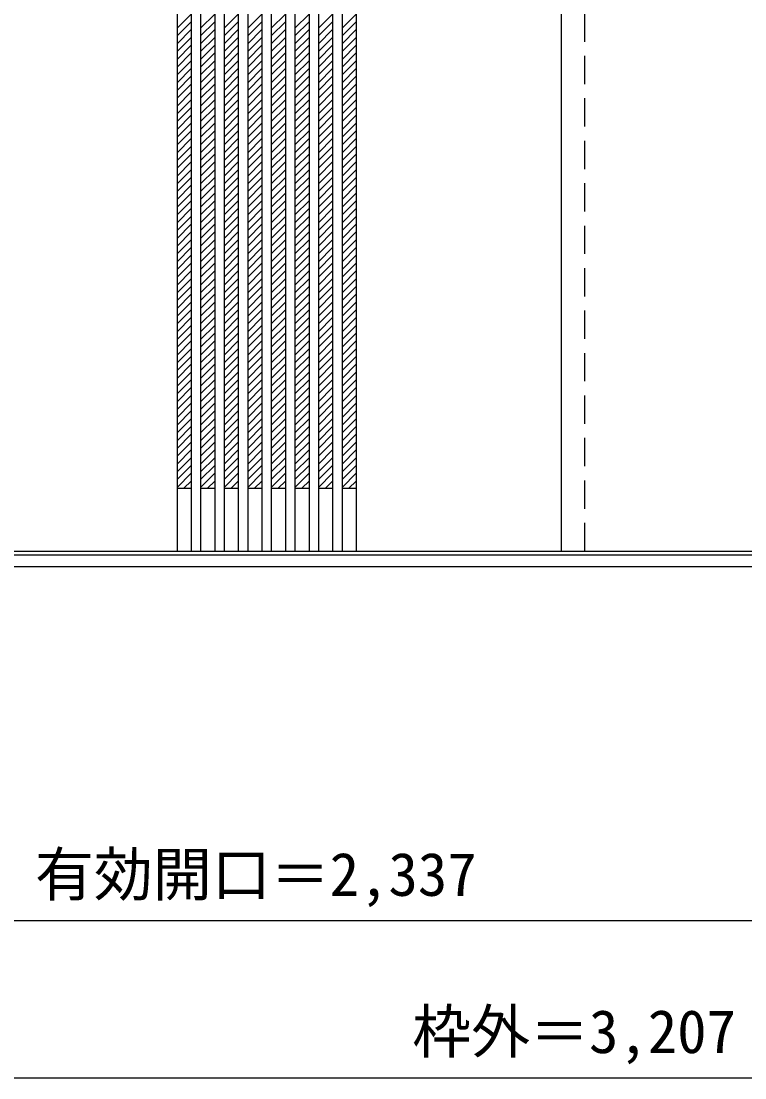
# Model space of a CAD drawing. Units: millimetres, scale not verified. Extents: x -1750 to 2009, y -1668 to 1044.
# Drawn here: x -306 to 615, y -1660 to -316 of the extents above; entities that cross this region are included whole.
import ezdxf
from ezdxf.enums import TextEntityAlignment as Align

# ---------------------------------------------------------------- set-up
doc = ezdxf.new("R2010")
doc.units = ezdxf.units.MM
doc.header["$LTSCALE"] = 30
doc.linetypes.add('DASHED1', pattern=[1.8, 1.2, -0.6])
doc.layers.add('0-0', color=4, linetype='DASHED1')
doc.layers.add('0-1_寸法', color=7, linetype='Continuous')
doc.styles.add('ＭＳ ゴシック', font='')
doc.styles.get('ＭＳ ゴシック').set_extended_font_data('MS Gothic')

msp = doc.modelspace()

# ---------------------------------------------------------------- linework, layer by layer
at = {"layer": '0-0', "color": 3, "linetype": 'Continuous'}
for p, q in [((-107.45, 992.94), (-107.45, -990.06)), ((-89.45, 992.94), (-89.45, -990.06)), ((-77.45, 992.94), (-77.45, -990.06)), ((-59.45, 992.94), (-59.45, -990.06)), ((-47.45, 992.94), (-47.45, -990.06)), ((-29.45, 992.94), (-29.45, -990.06)), ((-17.45, 992.94), (-17.45, -990.06)), ((0.55, 992.94), (0.55, -990.06)), ((12.55, 992.94), (12.55, -990.06)), ((30.55, 992.94), (30.55, -990.06)), ((42.55, 992.94), (42.55, -990.06)), ((60.55, 992.94), (60.55, -990.06)), ((72.55, 992.94), (72.55, -990.06)), ((90.55, 992.94), (90.55, -990.06)), ((102.55, 992.94), (102.55, -990.06)), ((120.55, 992.94), (120.55, -990.06)), ((381.55, 992.94), (381.55, -990.06)), ((-1175.45, -990.06), (1191.55, -990.06)), ((1971.55, -995.06), (-1175.45, -995.06)), ((2001.55, -1010.06), (-1205.45, -1010.06))]:
    msp.add_line(p, q, dxfattribs=at)
at = {"layer": '0-0'}
for p, q in [((411.55, -990.06), (411.55, 992.94)), ((-107.45, -324.89), (-89.45, -306.89)), ((-77.45, -324.89), (-59.45, -306.89)), ((-47.45, -324.89), (-29.45, -306.89)), ((-17.45, -324.89), (0.55, -306.89)), ((12.55, -324.89), (30.55, -306.89)), ((42.55, -324.89), (60.55, -306.89)), ((72.55, -324.89), (90.55, -306.89)), ((102.55, -324.89), (120.55, -306.89)), ((-107.45, -334.79), (-89.45, -316.79)), ((-77.45, -334.79), (-59.45, -316.79)), ((-47.45, -334.79), (-29.45, -316.79)), ((-17.45, -334.79), (0.55, -316.79)), ((12.55, -334.79), (30.55, -316.79)), ((42.55, -334.79), (60.55, -316.79)), ((72.55, -334.79), (90.55, -316.79)), ((102.55, -334.79), (120.55, -316.79)), ((-107.45, -344.69), (-89.45, -326.69)), ((-77.45, -344.69), (-59.45, -326.69)), ((-47.45, -344.69), (-29.45, -326.69)), ((-17.45, -344.69), (0.55, -326.69)), ((12.55, -344.69), (30.55, -326.69)), ((42.55, -344.69), (60.55, -326.69)), ((72.55, -344.69), (90.55, -326.69)), ((102.55, -344.69), (120.55, -326.69)), ((-107.45, -354.59), (-89.45, -336.59)), ((-107.45, -364.49), (-89.45, -346.49)), ((-77.45, -354.59), (-59.45, -336.59)), ((-77.45, -364.49), (-59.45, -346.49)), ((-47.45, -354.59), (-29.45, -336.59)), ((-47.45, -364.49), (-29.45, -346.49)), ((-17.45, -354.59), (0.55, -336.59)), ((-17.45, -364.49), (0.55, -346.49)), ((12.55, -354.59), (30.55, -336.59)), ((12.55, -364.49), (30.55, -346.49)), ((42.55, -354.59), (60.55, -336.59)), ((42.55, -364.49), (60.55, -346.49)), ((72.55, -354.59), (90.55, -336.59)), ((72.55, -364.49), (90.55, -346.49)), ((102.55, -354.59), (120.55, -336.59)), ((102.55, -364.49), (120.55, -346.49)), ((-107.45, -374.39), (-89.45, -356.39)), ((-77.45, -374.39), (-59.45, -356.39)), ((-47.45, -374.39), (-29.45, -356.39)), ((-17.45, -374.39), (0.55, -356.39)), ((12.55, -374.39), (30.55, -356.39)), ((42.55, -374.39), (60.55, -356.39)), ((72.55, -374.39), (90.55, -356.39)), ((102.55, -374.39), (120.55, -356.39)), ((-107.45, -384.29), (-89.45, -366.29)), ((-107.45, -394.19), (-89.45, -376.19)), ((-77.45, -384.29), (-59.45, -366.29)), ((-77.45, -394.19), (-59.45, -376.19)), ((-47.45, -384.29), (-29.45, -366.29)), ((-47.45, -394.19), (-29.45, -376.19)), ((-17.45, -384.29), (0.55, -366.29)), ((-17.45, -394.19), (0.55, -376.19)), ((12.55, -384.29), (30.55, -366.29)), ((12.55, -394.19), (30.55, -376.19)), ((42.55, -384.29), (60.55, -366.29)), ((42.55, -394.19), (60.55, -376.19)), ((72.55, -384.29), (90.55, -366.29)), ((72.55, -394.19), (90.55, -376.19)), ((102.55, -384.29), (120.55, -366.29)), ((102.55, -394.19), (120.55, -376.19)), ((-107.45, -404.09), (-89.45, -386.09)), ((-77.45, -404.09), (-59.45, -386.09)), ((-47.45, -404.09), (-29.45, -386.09)), ((-17.45, -404.09), (0.55, -386.09)), ((12.55, -404.09), (30.55, -386.09)), ((42.55, -404.09), (60.55, -386.09)), ((72.55, -404.09), (90.55, -386.09)), ((102.55, -404.09), (120.55, -386.09)), ((-107.45, -413.99), (-89.45, -395.99)), ((-77.45, -413.99), (-59.45, -395.99)), ((-47.45, -413.99), (-29.45, -395.99)), ((-17.45, -413.99), (0.55, -395.99)), ((12.55, -413.99), (30.55, -395.99)), ((42.55, -413.99), (60.55, -395.99)), ((72.55, -413.99), (90.55, -395.99)), ((102.55, -413.99), (120.55, -395.99)), ((-107.45, -423.89), (-89.45, -405.89)), ((-107.45, -433.79), (-89.45, -415.79)), ((-77.45, -423.89), (-59.45, -405.89)), ((-77.45, -433.79), (-59.45, -415.79)), ((-47.45, -423.89), (-29.45, -405.89)), ((-47.45, -433.79), (-29.45, -415.79)), ((-17.45, -423.89), (0.55, -405.89)), ((-17.45, -433.79), (0.55, -415.79)), ((12.55, -423.89), (30.55, -405.89)), ((12.55, -433.79), (30.55, -415.79)), ((42.55, -423.89), (60.55, -405.89)), ((42.55, -433.79), (60.55, -415.79)), ((72.55, -423.89), (90.55, -405.89)), ((72.55, -433.79), (90.55, -415.79)), ((102.55, -423.89), (120.55, -405.89)), ((102.55, -433.79), (120.55, -415.79)), ((-107.45, -443.69), (-89.45, -425.69)), ((-77.45, -443.69), (-59.45, -425.69)), ((-47.45, -443.69), (-29.45, -425.69)), ((-17.45, -443.69), (0.55, -425.69)), ((12.55, -443.69), (30.55, -425.69)), ((42.55, -443.69), (60.55, -425.69)), ((72.55, -443.69), (90.55, -425.69)), ((102.55, -443.69), (120.55, -425.69)), ((-107.45, -453.59), (-89.45, -435.59)), ((-77.45, -453.59), (-59.45, -435.59)), ((-47.45, -453.59), (-29.45, -435.59)), ((-17.45, -453.59), (0.55, -435.59)), ((12.55, -453.59), (30.55, -435.59)), ((42.55, -453.59), (60.55, -435.59)), ((72.55, -453.59), (90.55, -435.59)), ((102.55, -453.59), (120.55, -435.59)), ((-107.45, -463.49), (-89.45, -445.49)), ((-107.45, -473.39), (-89.45, -455.39)), ((-77.45, -463.49), (-59.45, -445.49)), ((-77.45, -473.39), (-59.45, -455.39)), ((-47.45, -463.49), (-29.45, -445.49)), ((-47.45, -473.39), (-29.45, -455.39)), ((-17.45, -463.49), (0.55, -445.49)), ((-17.45, -473.39), (0.55, -455.39)), ((12.55, -463.49), (30.55, -445.49)), ((12.55, -473.39), (30.55, -455.39)), ((42.55, -463.49), (60.55, -445.49)), ((42.55, -473.39), (60.55, -455.39)), ((72.55, -463.49), (90.55, -445.49)), ((72.55, -473.39), (90.55, -455.39)), ((102.55, -463.49), (120.55, -445.49)), ((102.55, -473.39), (120.55, -455.39)), ((-107.45, -483.29), (-89.45, -465.29)), ((-77.45, -483.29), (-59.45, -465.29)), ((-47.45, -483.29), (-29.45, -465.29)), ((-17.45, -483.29), (0.55, -465.29)), ((12.55, -483.29), (30.55, -465.29)), ((42.55, -483.29), (60.55, -465.29)), ((72.55, -483.29), (90.55, -465.29)), ((102.55, -483.29), (120.55, -465.29)), ((-107.45, -493.19), (-89.45, -475.19)), ((-77.45, -493.19), (-59.45, -475.19)), ((-47.45, -493.19), (-29.45, -475.19)), ((-17.45, -493.19), (0.55, -475.19)), ((12.55, -493.19), (30.55, -475.19)), ((42.55, -493.19), (60.55, -475.19)), ((72.55, -493.19), (90.55, -475.19)), ((102.55, -493.19), (120.55, -475.19)), ((-107.45, -503.09), (-89.45, -485.09)), ((-107.45, -512.98), (-89.45, -494.98)), ((-77.45, -503.09), (-59.45, -485.09)), ((-77.45, -512.98), (-59.45, -494.98)), ((-47.45, -503.09), (-29.45, -485.09)), ((-47.45, -512.98), (-29.45, -494.98)), ((-17.45, -503.09), (0.55, -485.09)), ((-17.45, -512.98), (0.55, -494.98)), ((12.55, -503.09), (30.55, -485.09)), ((12.55, -512.98), (30.55, -494.98)), ((42.55, -503.09), (60.55, -485.09)), ((42.55, -512.98), (60.55, -494.98)), ((72.55, -503.09), (90.55, -485.09)), ((72.55, -512.98), (90.55, -494.98)), ((102.55, -503.09), (120.55, -485.09)), ((102.55, -512.98), (120.55, -494.98)), ((-107.45, -522.88), (-89.45, -504.88)), ((-77.45, -522.88), (-59.45, -504.88)), ((-47.45, -522.88), (-29.45, -504.88)), ((-17.45, -522.88), (0.55, -504.88)), ((12.55, -522.88), (30.55, -504.88)), ((42.55, -522.88), (60.55, -504.88)), ((72.55, -522.88), (90.55, -504.88)), ((102.55, -522.88), (120.55, -504.88)), ((-107.45, -532.78), (-89.45, -514.78)), ((-77.45, -532.78), (-59.45, -514.78)), ((-47.45, -532.78), (-29.45, -514.78)), ((-17.45, -532.78), (0.55, -514.78)), ((12.55, -532.78), (30.55, -514.78)), ((42.55, -532.78), (60.55, -514.78)), ((72.55, -532.78), (90.55, -514.78)), ((102.55, -532.78), (120.55, -514.78)), ((-107.45, -542.68), (-89.45, -524.68)), ((-107.45, -552.58), (-89.45, -534.58)), ((-77.45, -542.68), (-59.45, -524.68)), ((-77.45, -552.58), (-59.45, -534.58)), ((-47.45, -542.68), (-29.45, -524.68)), ((-47.45, -552.58), (-29.45, -534.58)), ((-17.45, -542.68), (0.55, -524.68)), ((-17.45, -552.58), (0.55, -534.58)), ((12.55, -542.68), (30.55, -524.68)), ((12.55, -552.58), (30.55, -534.58)), ((42.55, -542.68), (60.55, -524.68)), ((42.55, -552.58), (60.55, -534.58)), ((72.55, -542.68), (90.55, -524.68)), ((72.55, -552.58), (90.55, -534.58)), ((102.55, -542.68), (120.55, -524.68)), ((102.55, -552.58), (120.55, -534.58)), ((-107.45, -562.48), (-89.45, -544.48)), ((-77.45, -562.48), (-59.45, -544.48)), ((-47.45, -562.48), (-29.45, -544.48)), ((-17.45, -562.48), (0.55, -544.48)), ((12.55, -562.48), (30.55, -544.48)), ((42.55, -562.48), (60.55, -544.48)), ((72.55, -562.48), (90.55, -544.48)), ((102.55, -562.48), (120.55, -544.48)), ((-107.45, -572.38), (-89.45, -554.38)), ((-107.45, -582.28), (-89.45, -564.28)), ((-77.45, -572.38), (-59.45, -554.38)), ((-77.45, -582.28), (-59.45, -564.28)), ((-47.45, -572.38), (-29.45, -554.38)), ((-47.45, -582.28), (-29.45, -564.28)), ((-17.45, -572.38), (0.55, -554.38)), ((-17.45, -582.28), (0.55, -564.28)), ((12.55, -572.38), (30.55, -554.38)), ((12.55, -582.28), (30.55, -564.28)), ((42.55, -572.38), (60.55, -554.38)), ((42.55, -582.28), (60.55, -564.28)), ((72.55, -572.38), (90.55, -554.38)), ((72.55, -582.28), (90.55, -564.28)), ((102.55, -572.38), (120.55, -554.38)), ((102.55, -582.28), (120.55, -564.28)), ((-107.45, -592.18), (-89.45, -574.18)), ((-77.45, -592.18), (-59.45, -574.18)), ((-47.45, -592.18), (-29.45, -574.18)), ((-17.45, -592.18), (0.55, -574.18)), ((12.55, -592.18), (30.55, -574.18)), ((42.55, -592.18), (60.55, -574.18)), ((72.55, -592.18), (90.55, -574.18)), ((102.55, -592.18), (120.55, -574.18)), ((-107.45, -602.08), (-89.45, -584.08)), ((-77.45, -602.08), (-59.45, -584.08)), ((-47.45, -602.08), (-29.45, -584.08)), ((-17.45, -602.08), (0.55, -584.08)), ((12.55, -602.08), (30.55, -584.08)), ((42.55, -602.08), (60.55, -584.08)), ((72.55, -602.08), (90.55, -584.08)), ((102.55, -602.08), (120.55, -584.08)), ((-107.45, -611.98), (-89.45, -593.98)), ((-107.45, -621.88), (-89.45, -603.88)), ((-77.45, -611.98), (-59.45, -593.98)), ((-77.45, -621.88), (-59.45, -603.88)), ((-47.45, -611.98), (-29.45, -593.98)), ((-47.45, -621.88), (-29.45, -603.88)), ((-17.45, -611.98), (0.55, -593.98)), ((-17.45, -621.88), (0.55, -603.88)), ((12.55, -611.98), (30.55, -593.98)), ((12.55, -621.88), (30.55, -603.88)), ((42.55, -611.98), (60.55, -593.98)), ((42.55, -621.88), (60.55, -603.88)), ((72.55, -611.98), (90.55, -593.98)), ((72.55, -621.88), (90.55, -603.88)), ((102.55, -611.98), (120.55, -593.98)), ((102.55, -621.88), (120.55, -603.88)), ((-107.45, -631.78), (-89.45, -613.78)), ((-77.45, -631.78), (-59.45, -613.78)), ((-47.45, -631.78), (-29.45, -613.78)), ((-17.45, -631.78), (0.55, -613.78)), ((12.55, -631.78), (30.55, -613.78)), ((42.55, -631.78), (60.55, -613.78)), ((72.55, -631.78), (90.55, -613.78)), ((102.55, -631.78), (120.55, -613.78)), ((-107.45, -641.68), (-89.45, -623.68)), ((-77.45, -641.68), (-59.45, -623.68)), ((-47.45, -641.68), (-29.45, -623.68)), ((-17.45, -641.68), (0.55, -623.68)), ((12.55, -641.68), (30.55, -623.68)), ((42.55, -641.68), (60.55, -623.68)), ((72.55, -641.68), (90.55, -623.68)), ((102.55, -641.68), (120.55, -623.68)), ((-107.45, -651.58), (-89.45, -633.58)), ((-107.45, -661.48), (-89.45, -643.48)), ((-77.45, -651.58), (-59.45, -633.58)), ((-77.45, -661.48), (-59.45, -643.48)), ((-47.45, -651.58), (-29.45, -633.58)), ((-47.45, -661.48), (-29.45, -643.48)), ((-17.45, -651.58), (0.55, -633.58)), ((-17.45, -661.48), (0.55, -643.48)), ((12.55, -651.58), (30.55, -633.58)), ((12.55, -661.48), (30.55, -643.48)), ((42.55, -651.58), (60.55, -633.58)), ((42.55, -661.48), (60.55, -643.48)), ((72.55, -651.58), (90.55, -633.58)), ((72.55, -661.48), (90.55, -643.48)), ((102.55, -651.58), (120.55, -633.58)), ((102.55, -661.48), (120.55, -643.48)), ((-107.45, -671.38), (-89.45, -653.38)), ((-77.45, -671.38), (-59.45, -653.38)), ((-47.45, -671.38), (-29.45, -653.38)), ((-17.45, -671.38), (0.55, -653.38)), ((12.55, -671.38), (30.55, -653.38)), ((42.55, -671.38), (60.55, -653.38)), ((72.55, -671.38), (90.55, -653.38)), ((102.55, -671.38), (120.55, -653.38)), ((-107.45, -681.28), (-89.45, -663.28)), ((-77.45, -681.28), (-59.45, -663.28)), ((-47.45, -681.28), (-29.45, -663.28)), ((-17.45, -681.28), (0.55, -663.28)), ((12.55, -681.28), (30.55, -663.28)), ((42.55, -681.28), (60.55, -663.28)), ((72.55, -681.28), (90.55, -663.28)), ((102.55, -681.28), (120.55, -663.28)), ((-107.45, -691.18), (-89.45, -673.18)), ((-107.45, -701.08), (-89.45, -683.08)), ((-77.45, -691.18), (-59.45, -673.18)), ((-77.45, -701.08), (-59.45, -683.08)), ((-47.45, -691.18), (-29.45, -673.18)), ((-47.45, -701.08), (-29.45, -683.08)), ((-17.45, -691.18), (0.55, -673.18)), ((-17.45, -701.08), (0.55, -683.08)), ((12.55, -691.18), (30.55, -673.18)), ((12.55, -701.08), (30.55, -683.08)), ((42.55, -691.18), (60.55, -673.18)), ((42.55, -701.08), (60.55, -683.08)), ((72.55, -691.18), (90.55, -673.18)), ((72.55, -701.08), (90.55, -683.08)), ((102.55, -691.18), (120.55, -673.18)), ((102.55, -701.08), (120.55, -683.08)), ((-107.45, -710.97), (-89.45, -692.97)), ((-77.45, -710.97), (-59.45, -692.97)), ((-47.45, -710.97), (-29.45, -692.97)), ((-17.45, -710.97), (0.55, -692.97)), ((12.55, -710.97), (30.55, -692.97)), ((42.55, -710.97), (60.55, -692.97)), ((72.55, -710.97), (90.55, -692.97)), ((102.55, -710.97), (120.55, -692.97)), ((-107.45, -720.87), (-89.45, -702.87)), ((-77.45, -720.87), (-59.45, -702.87)), ((-47.45, -720.87), (-29.45, -702.87)), ((-17.45, -720.87), (0.55, -702.87)), ((12.55, -720.87), (30.55, -702.87)), ((42.55, -720.87), (60.55, -702.87)), ((72.55, -720.87), (90.55, -702.87)), ((102.55, -720.87), (120.55, -702.87)), ((-107.45, -730.77), (-89.45, -712.77)), ((-107.45, -740.67), (-89.45, -722.67)), ((-77.45, -730.77), (-59.45, -712.77)), ((-77.45, -740.67), (-59.45, -722.67)), ((-47.45, -730.77), (-29.45, -712.77)), ((-47.45, -740.67), (-29.45, -722.67)), ((-17.45, -730.77), (0.55, -712.77)), ((-17.45, -740.67), (0.55, -722.67)), ((12.55, -730.77), (30.55, -712.77)), ((12.55, -740.67), (30.55, -722.67)), ((42.55, -730.77), (60.55, -712.77)), ((42.55, -740.67), (60.55, -722.67)), ((72.55, -730.77), (90.55, -712.77)), ((72.55, -740.67), (90.55, -722.67)), ((102.55, -730.77), (120.55, -712.77)), ((102.55, -740.67), (120.55, -722.67)), ((-107.45, -750.57), (-89.45, -732.57)), ((-77.45, -750.57), (-59.45, -732.57)), ((-47.45, -750.57), (-29.45, -732.57)), ((-17.45, -750.57), (0.55, -732.57)), ((12.55, -750.57), (30.55, -732.57)), ((42.55, -750.57), (60.55, -732.57)), ((72.55, -750.57), (90.55, -732.57)), ((102.55, -750.57), (120.55, -732.57)), ((-107.45, -760.47), (-89.45, -742.47)), ((-107.45, -770.37), (-89.45, -752.37)), ((-77.45, -760.47), (-59.45, -742.47)), ((-77.45, -770.37), (-59.45, -752.37)), ((-47.45, -760.47), (-29.45, -742.47)), ((-47.45, -770.37), (-29.45, -752.37)), ((-17.45, -760.47), (0.55, -742.47)), ((-17.45, -770.37), (0.55, -752.37)), ((12.55, -760.47), (30.55, -742.47)), ((12.55, -770.37), (30.55, -752.37)), ((42.55, -760.47), (60.55, -742.47)), ((42.55, -770.37), (60.55, -752.37)), ((72.55, -760.47), (90.55, -742.47)), ((72.55, -770.37), (90.55, -752.37)), ((102.55, -760.47), (120.55, -742.47)), ((102.55, -770.37), (120.55, -752.37)), ((-107.45, -780.27), (-89.45, -762.27)), ((-77.45, -780.27), (-59.45, -762.27)), ((-47.45, -780.27), (-29.45, -762.27)), ((-17.45, -780.27), (0.55, -762.27)), ((12.55, -780.27), (30.55, -762.27)), ((42.55, -780.27), (60.55, -762.27)), ((72.55, -780.27), (90.55, -762.27)), ((102.55, -780.27), (120.55, -762.27)), ((-107.45, -790.17), (-89.45, -772.17)), ((-77.45, -790.17), (-59.45, -772.17)), ((-47.45, -790.17), (-29.45, -772.17)), ((-17.45, -790.17), (0.55, -772.17)), ((12.55, -790.17), (30.55, -772.17)), ((42.55, -790.17), (60.55, -772.17)), ((72.55, -790.17), (90.55, -772.17)), ((102.55, -790.17), (120.55, -772.17)), ((-107.45, -800.07), (-89.45, -782.07)), ((-107.45, -809.97), (-89.45, -791.97)), ((-77.45, -800.07), (-59.45, -782.07)), ((-77.45, -809.97), (-59.45, -791.97)), ((-47.45, -800.07), (-29.45, -782.07)), ((-47.45, -809.97), (-29.45, -791.97)), ((-17.45, -800.07), (0.55, -782.07)), ((-17.45, -809.97), (0.55, -791.97)), ((12.55, -800.07), (30.55, -782.07)), ((12.55, -809.97), (30.55, -791.97)), ((42.55, -800.07), (60.55, -782.07)), ((42.55, -809.97), (60.55, -791.97)), ((72.55, -800.07), (90.55, -782.07)), ((72.55, -809.97), (90.55, -791.97)), ((102.55, -800.07), (120.55, -782.07)), ((102.55, -809.97), (120.55, -791.97)), ((-107.45, -819.87), (-89.45, -801.87)), ((-77.45, -819.87), (-59.45, -801.87)), ((-47.45, -819.87), (-29.45, -801.87)), ((-17.45, -819.87), (0.55, -801.87)), ((12.55, -819.87), (30.55, -801.87)), ((42.55, -819.87), (60.55, -801.87)), ((72.55, -819.87), (90.55, -801.87)), ((102.55, -819.87), (120.55, -801.87)), ((-107.45, -829.77), (-89.45, -811.77)), ((-77.45, -829.77), (-59.45, -811.77)), ((-47.45, -829.77), (-29.45, -811.77)), ((-17.45, -829.77), (0.55, -811.77)), ((12.55, -829.77), (30.55, -811.77)), ((42.55, -829.77), (60.55, -811.77)), ((72.55, -829.77), (90.55, -811.77)), ((102.55, -829.77), (120.55, -811.77)), ((-107.45, -839.67), (-89.45, -821.67)), ((-107.45, -849.57), (-89.45, -831.57)), ((-77.45, -839.67), (-59.45, -821.67)), ((-77.45, -849.57), (-59.45, -831.57)), ((-47.45, -839.67), (-29.45, -821.67)), ((-47.45, -849.57), (-29.45, -831.57)), ((-17.45, -839.67), (0.55, -821.67)), ((-17.45, -849.57), (0.55, -831.57)), ((12.55, -839.67), (30.55, -821.67)), ((12.55, -849.57), (30.55, -831.57)), ((42.55, -839.67), (60.55, -821.67)), ((42.55, -849.57), (60.55, -831.57)), ((72.55, -839.67), (90.55, -821.67)), ((72.55, -849.57), (90.55, -831.57)), ((102.55, -839.67), (120.55, -821.67)), ((102.55, -849.57), (120.55, -831.57)), ((-107.45, -859.47), (-89.45, -841.47)), ((-77.45, -859.47), (-59.45, -841.47)), ((-47.45, -859.47), (-29.45, -841.47)), ((-17.45, -859.47), (0.55, -841.47)), ((12.55, -859.47), (30.55, -841.47)), ((42.55, -859.47), (60.55, -841.47)), ((72.55, -859.47), (90.55, -841.47)), ((102.55, -859.47), (120.55, -841.47)), ((-107.45, -869.37), (-89.45, -851.37)), ((-77.45, -869.37), (-59.45, -851.37)), ((-47.45, -869.37), (-29.45, -851.37)), ((-17.45, -869.37), (0.55, -851.37)), ((12.55, -869.37), (30.55, -851.37)), ((42.55, -869.37), (60.55, -851.37)), ((72.55, -869.37), (90.55, -851.37)), ((102.55, -869.37), (120.55, -851.37)), ((-107.45, -879.27), (-89.45, -861.27)), ((-107.45, -889.17), (-89.45, -871.17)), ((-77.45, -879.27), (-59.45, -861.27)), ((-77.45, -889.17), (-59.45, -871.17)), ((-47.45, -879.27), (-29.45, -861.27)), ((-47.45, -889.17), (-29.45, -871.17)), ((-17.45, -879.27), (0.55, -861.27)), ((-17.45, -889.17), (0.55, -871.17)), ((12.55, -879.27), (30.55, -861.27)), ((12.55, -889.17), (30.55, -871.17)), ((42.55, -879.27), (60.55, -861.27)), ((42.55, -889.17), (60.55, -871.17)), ((72.55, -879.27), (90.55, -861.27)), ((72.55, -889.17), (90.55, -871.17)), ((102.55, -879.27), (120.55, -861.27)), ((102.55, -889.17), (120.55, -871.17)), ((-107.45, -899.06), (-89.45, -881.06)), ((-77.45, -899.06), (-59.45, -881.06)), ((-47.45, -899.06), (-29.45, -881.06)), ((-17.45, -899.06), (0.55, -881.06)), ((12.55, -899.06), (30.55, -881.06)), ((42.55, -899.06), (60.55, -881.06)), ((72.55, -899.06), (90.55, -881.06)), ((102.55, -899.06), (120.55, -881.06)), ((-107.45, -908.96), (-89.45, -890.96)), ((-77.45, -908.96), (-59.45, -890.96)), ((-47.45, -908.96), (-29.45, -890.96)), ((-17.45, -908.96), (0.55, -890.96)), ((12.55, -908.96), (30.55, -890.96)), ((42.55, -908.96), (60.55, -890.96)), ((72.55, -908.96), (90.55, -890.96)), ((102.55, -908.96), (120.55, -890.96)), ((-98.65, -910.06), (-89.45, -900.86)), ((-68.65, -910.06), (-59.45, -900.86)), ((-38.65, -910.06), (-29.45, -900.86)), ((-8.65, -910.06), (0.55, -900.86)), ((21.35, -910.06), (30.55, -900.86)), ((51.35, -910.06), (60.55, -900.86)), ((81.35, -910.06), (90.55, -900.86)), ((111.35, -910.06), (120.55, -900.86))]:
    msp.add_line(p, q, dxfattribs=at)
at = {"layer": '0-0', "color": 7, "linetype": 'Continuous'}
for p, q in [((-107.45, -910.06), (-89.45, -910.06)), ((-77.45, -910.06), (-59.45, -910.06)), ((-47.45, -910.06), (-29.45, -910.06)), ((-17.45, -910.06), (0.55, -910.06)), ((12.55, -910.06), (30.55, -910.06)), ((42.55, -910.06), (60.55, -910.06)), ((72.55, -910.06), (90.55, -910.06)), ((102.55, -910.06), (120.55, -910.06))]:
    msp.add_line(p, q, dxfattribs=at)
at = {"layer": '0-1_寸法', "color": 4}
for points in [[(-1205.45, -1660.06), (2001.55, -1660.06), (2001.55, -1060.06)], [(-1175.45, -1460.06), (1161.55, -1460.06), (1161.55, -1060.06)]]:
    msp.add_lwpolyline(points, dxfattribs=at)

# ---------------------------------------------------------------- texts
at = {"layer": '0-1_寸法', "style": 'ＭＳ ゴシック'}
for s, p in [('有効開口＝2,337', (-288.2, -1445.06)), ('枠外＝3,207', (191.8, -1645.06))]:
    msp.add_text(s, height=54.99, dxfattribs=at).set_placement(p, align=Align.BOTTOM_LEFT)

doc.saveas('drawing.dxf')
